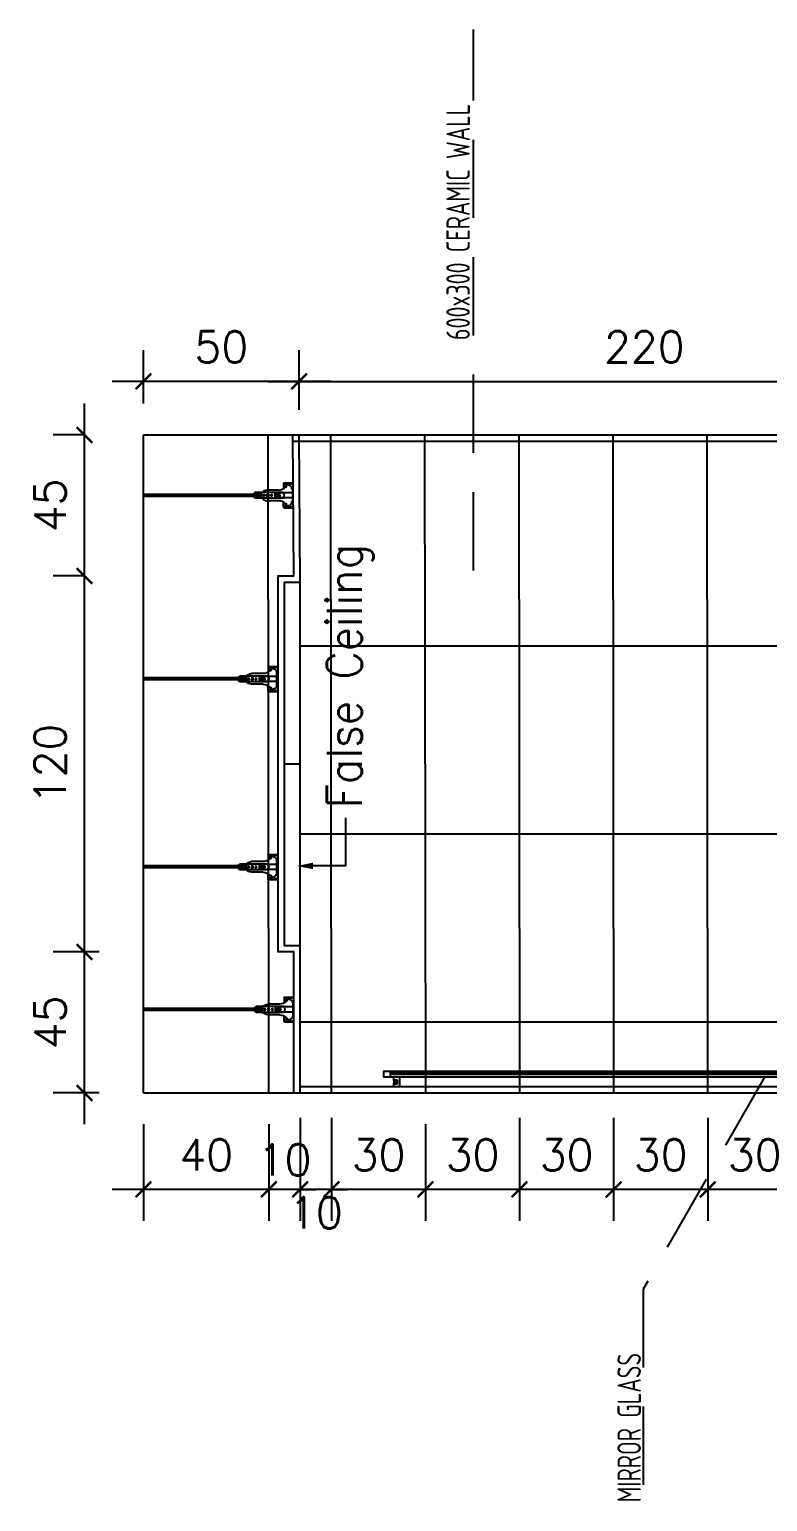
# Model space of a CAD drawing. Header units: centimetres. Extents: x -1797 to 2001, y -8788 to 1856.
# Drawn here: x -380.6 to -145.1, y -5109.7 to -4639.9 of the extents above; entities that cross this region are included whole.
import ezdxf
from ezdxf.xclip import XClip

# ---------------------------------------------------------------- set-up
doc = ezdxf.new("R2010")
doc.units = ezdxf.units.CM
doc.header["$LTSCALE"] = 100
doc.header["$MEASUREMENT"] = 0
doc.header["$XCLIPFRAME"] = 0
doc.header["$PDMODE"] = 35
doc.linetypes.add('HIDDEN', pattern=[0.375, 0.25, -0.125])
for name, color, linetype in [('CEILING', 161, 'Continuous'), ('CEILING HANGER', 8, 'Continuous'), ('DIM', 1, 'Continuous'), ('HIDDEN -03', 8, 'HIDDEN'), ('ID_Flooring_02', 127, 'Continuous'), ('ID_Furniture-Lighting', 33, 'Continuous'), ('TEXT', 3, 'Continuous'), ('Text-1', 3, 'Continuous'), ('WALL-01', 7, 'Continuous'), ('WALL-03', 2, 'Continuous'), ('WALL-04', 1, 'Continuous')]:
    doc.layers.add(name, color=color, linetype=linetype)
doc.styles.add('HB25Small', font='ARCHSTYL.SHX', dxfattribs={"width": 0.8, "height": 2.5})
doc.styles.add('ISO', font='isocp2.shx', dxfattribs={"width": 0.8})
doc.styles.add('ROMANS', font='romans')
doc.dimstyles.new('AS-17-100', dxfattribs={"dimtxt": 10, "dimasz": 5, "dimexe": 10, "dimexo": 10, "dimgap": 6, "dimtad": 1, "dimtoh": 1, "dimdec": 0, "dimdsep": 46, "dimtxsty": 'ROMANS', "dimblk1": 'ARCHTICK', "dimblk2": 'ARCHTICK', "dimsah": 1, "dimcen": 25, "dimdle": 10, "dimclrd": 1, "dimclre": 1, "dimclrt": 2, "dimadec": 0, "dimazin": 0, "dimtfac": 1, "dimtdec": 0, "dimtofl": 0, "dimtmove": 2, "dimatfit": 3, "dimldrblk": 'ARCHTICK', "dimfxl": 1, "dimtolj": 1, "dimtzin": 0, "dimarcsym": 0})
doc.dimstyles.new('DIM DET', dxfattribs={"dimtxt": 0.05, "dimasz": 0.025, "dimexe": 0.025, "dimexo": 0.025, "dimgap": 0.025, "dimtad": 1, "dimzin": 0, "dimdsep": 46, "dimtxsty": 'ISO', "dimblk": 'ARCHTICK', "dimcen": 0.1, "dimdle": 0.025, "dimclrd": 15, "dimclre": 15, "dimclrt": 2, "dimadec": 0, "dimazin": 0, "dimtfac": 1, "dimtmove": 2, "dimatfit": 0, "dimldrblk": 'ARCHTICK', "dimfxl": 0.17, "dimtzin": 1, "dimarcsym": 0})

# ---------------------------------------------------------------- blocks, each defined once
blk = doc.blocks.new('SUP')
at = {"layer": 'CEILING HANGER', "extrusion": (-6.56544e-09, 1.61575e-05, 1)}
for p, q in [((-555.86, -4415.29, 0.02), (-555.86, -4347.85, 0.02)), ((-555.25, -4415.29, 0.02), (-555.25, -4347.85, 0.02)), ((-556.44, -4415.38, 0.02), (-556.44, -4413.19, 0.02)), ((-556.44, -4422.11, 0.02), (-556.44, -4415.38, 0.02)), ((-556.34, -4415.29, 0.02), (-554.71, -4415.29, 0.02)), ((-555.86, -4414.67, 0.02), (-555.86, -4414.7, 0.02)), ((-555.86, -4414.7, 0.02), (-555.84, -4414.74, 0.02)), ((-555.84, -4414.74, 0.02), (-555.82, -4414.77, 0.02)), ((-555.82, -4414.77, 0.02), (-555.79, -4414.79, 0.02)), ((-555.79, -4414.79, 0.02), (-555.75, -4414.82, 0.02)), ((-555.75, -4414.82, 0.02), (-555.71, -4414.84, 0.02)), ((-555.71, -4414.84, 0.02), (-555.66, -4414.85, 0.02)), ((-555.66, -4414.85, 0.02), (-555.61, -4414.86, 0.02)), ((-555.61, -4414.86, 0.02), (-555.56, -4414.86, 0.02)), ((-555.56, -4414.86, 0.02), (-555.5, -4414.86, 0.02)), ((-555.5, -4414.86, 0.02), (-555.45, -4414.85, 0.02)), ((-555.45, -4414.85, 0.02), (-555.4, -4414.84, 0.02)), ((-555.4, -4414.84, 0.02), (-555.36, -4414.82, 0.02)), ((-555.36, -4414.82, 0.02), (-555.32, -4414.79, 0.02)), ((-555.32, -4414.79, 0.02), (-555.29, -4414.77, 0.02)), ((-555.29, -4414.77, 0.02), (-555.27, -4414.74, 0.02)), ((-555.27, -4414.74, 0.02), (-555.26, -4414.7, 0.02)), ((-555.26, -4414.7, 0.02), (-555.25, -4414.67, 0.02)), ((-554.61, -4415.38, 0.02), (-554.61, -4413.19, 0.02)), ((-554.61, -4422.1, 0.02), (-554.61, -4415.38, 0.02)), ((-557.24, -4420.73, 0.02), (-557.24, -4417, 0.02)), ((-554.61, -4419.5, 0.02), (-556.44, -4419.5, 0.02)), ((-556.35, -4425.11, 0.02), (-556.35, -4421.21, 0.02)), ((-556.29, -4421.21, 0.02), (-556.35, -4421.21, 0.02)), ((-556.23, -4421.14, 0.02), (-556.23, -4420.6, 0.02)), ((-554.89, -4420.53, 0.02), (-556.17, -4420.53, 0.02)), ((-555.24, -4420.02, 0.02), (-555.82, -4420.02, 0.02)), ((-555.24, -4420.27, 0.02), (-555.82, -4420.27, 0.02)), ((-555.74, -4421.21, 0.02), (-555.77, -4420.78, 0.02)), ((-555.28, -4420.78, 0.02), (-555.77, -4420.78, 0.02)), ((-555.74, -4421.21, 0.02), (-555.31, -4421.21, 0.02)), ((-555.31, -4421.21, 0.02), (-555.28, -4420.78, 0.02)), ((-554.83, -4421.14, 0.02), (-554.83, -4420.6, 0.02)), ((-554.71, -4421.21, 0.02), (-554.77, -4421.21, 0.02)), ((-554.71, -4425.11, 0.02), (-554.71, -4421.21, 0.02)), ((-553.82, -4420.73, 0.02), (-553.82, -4417, 0.02)), ((-559.5, -4422.53, 0.02), (-559.5, -4426.15, 0.02)), ((-559.37, -4423.36, 0.02), (-559.5, -4423.36, 0.02)), ((-559.5, -4426.15, 0.02), (-559.5, -4427.62, 0.02)), ((-559.37, -4422.53, 0.02), (-559.37, -4426.15, 0.02)), ((-559.37, -4426.15, 0.02), (-559.37, -4427.62, 0.02)), ((-559.25, -4422.29, 0.02), (-557.67, -4422.29, 0.02)), ((-559.25, -4422.41, 0.02), (-557.74, -4422.41, 0.02)), ((-558.92, -4423.15, 0.02), (-558.92, -4423.41, 0.02)), ((-558.73, -4424.21, 0.02), (-558.9, -4423.57, 0.02)), ((-558.57, -4423.16, 0.02), (-558.6, -4423.08, 0.02)), ((-558.4, -4423.28, 0.02), (-558.4, -4423.28, 0.02)), ((-556.23, -4425.11, 0.02), (-557.55, -4425.11, 0.02)), ((-554.83, -4425.11, 0.02), (-556.23, -4425.11, 0.02)), ((-555.07, -4425.48, 0.02), (-555.99, -4425.48, 0.02)), ((-553.5, -4425.11, 0.02), (-554.83, -4425.11, 0.02)), ((-551.81, -4422.29, 0.02), (-553.39, -4422.29, 0.02)), ((-551.81, -4422.41, 0.02), (-553.32, -4422.41, 0.02)), ((-552.66, -4423.28, 0.02), (-552.66, -4423.28, 0.02)), ((-552.49, -4423.16, 0.02), (-552.46, -4423.08, 0.02)), ((-552.33, -4424.21, 0.02), (-552.15, -4423.57, 0.02)), ((-552.13, -4423.15, 0.02), (-552.13, -4423.41, 0.02)), ((-551.68, -4422.53, 0.02), (-551.68, -4426.15, 0.02)), ((-551.68, -4423.36, 0.02), (-551.56, -4423.36, 0.02)), ((-551.68, -4426.15, 0.02), (-551.68, -4427.62, 0.02)), ((-551.56, -4422.53, 0.02), (-551.56, -4426.15, 0.02)), ((-551.56, -4426.15, 0.02), (-551.56, -4427.62, 0.02)), ((-559.5, -4427.62, 0.02), (-559.37, -4427.62, 0.02)), ((-551.56, -4427.62, 0.02), (-551.68, -4427.62, 0.02))]:
    blk.add_line(p, q, dxfattribs=at)
at = {"layer": 'CEILING HANGER', "extrusion": (-6.56544e-09, 1.61575e-05, 1), "const_width": 0.244, "elevation": -0.07}
blk.add_lwpolyline([(-558.58, -4423.04, 1), (-559.07, -4423.04), (-559.07, -4423.22, 0.267949), (-558.99, -4423.35, -0.57735), (-558.99, -4423.61, 0.267949), (-559.07, -4423.75), (-559.07, -4424.04, 0.267949), (-558.99, -4424.17, -0.57735), (-558.99, -4424.43, 0.267949), (-559.07, -4424.56), (-559.07, -4424.85, 0.267949), (-558.99, -4424.98, -0.57735), (-558.99, -4425.25, 0.267949), (-559.07, -4425.38), (-559.07, -4425.7, 0.414214), (-558.92, -4425.85), (-558.23, -4425.85, 0.247529), (-558.1, -4425.78, -0.247529), (-557.98, -4425.72), (-557.55, -4425.72, -0.247529), (-557.43, -4425.78, 0.247529), (-557.3, -4425.85), (-555.79, -4425.85, 0.267949), (-555.66, -4425.77, -0.57735), (-555.4, -4425.77, 0.267949), (-555.26, -4425.85), (-553.76, -4425.85, 0.247529), (-553.63, -4425.78, -0.247529), (-553.51, -4425.72), (-553.08, -4425.72, -0.247529), (-552.95, -4425.78, 0.247529), (-552.83, -4425.85), (-552.14, -4425.85, 0.414214), (-551.99, -4425.7), (-551.99, -4425.38, 0.267949), (-552.07, -4425.25, -0.57735), (-552.07, -4424.98, 0.267949), (-551.99, -4424.85), (-551.99, -4424.56, 0.267949), (-552.07, -4424.43, -0.57735), (-552.07, -4424.17, 0.267949), (-551.99, -4424.04), (-551.99, -4423.75, 0.267949), (-552.07, -4423.61, -0.57735), (-552.07, -4423.35, 0.267949), (-551.99, -4423.22), (-551.99, -4423.04, 1), (-552.48, -4423.04)], format="xyb", dxfattribs=at)
at = {"layer": 'CEILING HANGER', "extrusion": (-6.56544e-09, 1.61575e-05, 1)}
for centre, radius in [((-555.53, -4416.02, -0.05), 0.252), ((-555.53, -4417.24, -0.05), 0.342), ((-555.53, -4418.46, -0.05), 0.252)]:
    blk.add_circle(centre, radius, dxfattribs=at)
for centre, radius, start, end in [((-554.37, -4417.4, -0.05), 2.89, 132.9462, 171.8788), ((-555.53, -4414.15, -0.05), 1.33, 104.5031, 133.577), ((-555.53, -4414.15, -0.05), 1.33, 46.3713, 77.9165), ((-556.68, -4417.4, -0.05), 2.89, 8.1212, 47.0538), ((-560.29, -4420.73, -0.05), 3.05, 315.5755, 360), ((-556.29, -4421.14, -0.05), 0.061, 270, 360), ((-556.17, -4420.6, -0.05), 0.061, 90, 180), ((-555.82, -4420.14, -0.05), 0.122, 90, 270), ((-555.24, -4420.14, -0.05), 0.122, 270, 90), ((-554.89, -4420.6, -0.05), 0.061, 360, 90), ((-554.77, -4421.14, -0.05), 0.061, 180, 270), ((-550.77, -4420.73, -0.05), 3.05, 180, 224.4246), ((-559.25, -4422.53, -0.05), 0.244, 90, 180), ((-559.25, -4422.53, -0.05), 0.122, 90, 180), ((-558.74, -4423.15, -0.05), 0.183, 102.9976, 180), ((-558.31, -4423.41, -0.05), 0.61, 180, 195), ((-557.47, -4423.62, -0.05), 1.37, 195, 270), ((-558.75, -4423.09, -0.05), 0.122, 77.0024, 102.9976), ((-558.77, -4423.15, -0.05), 0.183, 20, 77.0024), ((-558.4, -4423.1, -0.05), 0.183, 200, 270), ((-558.4, -4423.1, -0.05), 0.183, 270, 357.8496), ((-557.85, -4423.12, -0.05), 0.366, 135.5755, 177.8496), ((-555.53, -4421.14, -0.05), 1.33, 226.423, 313.6287), ((-555.99, -4425.11, -0.05), 0.366, 180, 270), ((-555.07, -4425.11, -0.05), 0.366, 270, 360), ((-553.58, -4423.62, -0.05), 1.37, 270, 345), ((-553.21, -4423.12, -0.05), 0.366, 2.1504, 44.4246), ((-552.66, -4423.1, -0.05), 0.183, 182.1504, 270), ((-552.66, -4423.1, -0.05), 0.183, 270, 340), ((-552.29, -4423.15, -0.05), 0.183, 102.9976, 160), ((-552.3, -4423.09, -0.05), 0.122, 77.0024, 102.9976), ((-552.32, -4423.15, -0.05), 0.183, 360, 77.0024), ((-552.74, -4423.41, -0.05), 0.61, 345, 360), ((-551.81, -4422.53, -0.05), 0.244, 360, 90), ((-551.81, -4422.53, -0.05), 0.122, 360, 90)]:
    blk.add_arc(centre, radius, start, end, dxfattribs=at)
blk = doc.blocks.new('FALSE CEILING')
at = {"xscale": -1}
for p in [(-1545.11, 4427.62, -0.02), (-1485.11, 4427.62, -0.02), (-1425.11, 4427.62, -0.02), (-1365.11, 4427.62, -0.02), (-1305.11, 4427.62, -0.02), (-1245.11, 4427.62, -0.02), (-1185.11, 4427.62, -0.02), (-1125.11, 4427.62, -0.02), (-1065.11, 4427.62, -0.02), (-1005.11, 4427.62, -0.02), (-945.11, 4427.62, -0.02), (-885.11, 4427.62, -0.02), (-825.11, 4427.62, -0.02), (-765.11, 4427.62, -0.02), (-705.11, 4427.62, -0.02), (-645.11, 4427.62, -0.02), (-585.11, 4427.62, -0.02), (-525.11, 4427.62, -0.02), (-465.11, 4427.62, -0.02), (-405.11, 4427.62, -0.02), (-345.11, 4427.62, -0.02), (-285.11, 4427.62, -0.02), (-225.11, 4427.62, -0.02), (-165.11, 4427.62, -0.02), (-105.11, 4427.62, -0.02), (-45.11, 4427.62, -0.02), (14.89, 4427.62, -0.02), (74.89, 4427.62, -0.02), (134.89, 4427.62, -0.02), (194.89, 4427.62, -0.02), (254.89, 4427.62, -0.02), (314.89, 4427.62, -0.02), (374.89, 4427.62, -0.02), (434.89, 4427.62, -0.02)]:
    blk.add_blockref('SUP', p, dxfattribs=at)
blk = doc.blocks.new('_ARCHTICK')
at = {"color": 0, "linetype": 'ByBlock', "const_width": 0.15}
blk.add_lwpolyline([(-0.5, -0.5), (0.5, 0.5)], dxfattribs=at)
blk = doc.blocks.new('*D729')
at = {"layer": 'Defpoints', "color": 0, "transparency": 16777216}
for p in [(-344.23, -4752.21), (-344.23, -4769.32), (-294.59, -4771.32, 0)]:
    blk.add_point(p, dxfattribs=at)
at = {"layer": 'DIM', "color": 1, "lineweight": -2, "transparency": 16777216}
for p, q in [((-344.23, -4759.32), (-344.23, -4742.21)), ((-294.59, -4761.32), (-294.59, -4742.21)), ((-284.59, -4752.21), (-354.23, -4752.21))]:
    blk.add_line(p, q, dxfattribs=at)
at = {"layer": 'DIM', "color": 1, "lineweight": -2, "transparency": 16777216, "xscale": 5, "yscale": 5, "zscale": 5, "rotation": 180}
blk.add_blockref('_ARCHTICK', (-344.23, -4752.21), dxfattribs=at)
at = {"layer": 'DIM', "color": 1, "lineweight": -2, "transparency": 16777216, "xscale": 5, "yscale": 5, "zscale": 5}
blk.add_blockref('_ARCHTICK', (-294.59, -4752.21), dxfattribs=at)
at = {"layer": 'DIM', "color": 2, "transparency": 16777216, "insert": (-319.41, -4741.21), "char_height": 10, "attachment_point": 5, "style": 'ROMANS'}
blk.add_mtext('\\A1;50', dxfattribs=at)
blk = doc.blocks.new('*D733')
at = {"layer": 'Defpoints', "color": 0, "transparency": 16777216}
for p in [(-164.24, -4977.32), (-134.24, -4977.32), (-164.24, -5010.1)]:
    blk.add_point(p, dxfattribs=at)
at = {"layer": 'DIM', "color": 1, "lineweight": -2, "transparency": 16777216}
for p, q in [((-164.24, -4987.32), (-164.24, -5020.1)), ((-134.24, -4987.32), (-134.24, -5020.1)), ((-124.24, -5010.1), (-174.24, -5010.1))]:
    blk.add_line(p, q, dxfattribs=at)
at = {"layer": 'DIM', "color": 1, "lineweight": -2, "transparency": 16777216, "xscale": 5, "yscale": 5, "zscale": 5, "rotation": 180}
blk.add_blockref('_ARCHTICK', (-164.24, -5010.1), dxfattribs=at)
at = {"layer": 'DIM', "color": 1, "lineweight": -2, "transparency": 16777216, "xscale": 5, "yscale": 5, "zscale": 5}
blk.add_blockref('_ARCHTICK', (-134.24, -5010.1), dxfattribs=at)
at = {"layer": 'DIM', "color": 2, "transparency": 16777216, "insert": (-149.24, -4999.1), "char_height": 10, "attachment_point": 5, "style": 'ROMANS'}
blk.add_mtext('\\A1;30', dxfattribs=at)
blk = doc.blocks.new('*D734')
at = {"layer": 'Defpoints', "color": 0, "transparency": 16777216}
for p in [(-194.24, -4977.32), (-164.24, -4977.32), (-194.24, -5010.1)]:
    blk.add_point(p, dxfattribs=at)
at = {"layer": 'DIM', "color": 1, "lineweight": -2, "transparency": 16777216}
for p, q in [((-194.24, -4987.32), (-194.24, -5020.1)), ((-164.24, -4987.32), (-164.24, -5020.1)), ((-154.24, -5010.1), (-204.24, -5010.1))]:
    blk.add_line(p, q, dxfattribs=at)
at = {"layer": 'DIM', "color": 1, "lineweight": -2, "transparency": 16777216, "xscale": 5, "yscale": 5, "zscale": 5, "rotation": 180}
blk.add_blockref('_ARCHTICK', (-194.24, -5010.1), dxfattribs=at)
at = {"layer": 'DIM', "color": 1, "lineweight": -2, "transparency": 16777216, "xscale": 5, "yscale": 5, "zscale": 5}
blk.add_blockref('_ARCHTICK', (-164.24, -5010.1), dxfattribs=at)
at = {"layer": 'DIM', "color": 2, "transparency": 16777216, "insert": (-179.24, -4999.1), "char_height": 10, "attachment_point": 5, "style": 'ROMANS'}
blk.add_mtext('\\A1;30', dxfattribs=at)
blk = doc.blocks.new('*D735')
at = {"layer": 'Defpoints', "color": 0, "transparency": 16777216}
for p in [(-224.24, -4977.32), (-194.24, -4977.32), (-224.24, -5010.1)]:
    blk.add_point(p, dxfattribs=at)
at = {"layer": 'DIM', "color": 1, "lineweight": -2, "transparency": 16777216}
for p, q in [((-224.24, -4987.32), (-224.24, -5020.1)), ((-194.24, -4987.32), (-194.24, -5020.1)), ((-184.24, -5010.1), (-234.24, -5010.1))]:
    blk.add_line(p, q, dxfattribs=at)
at = {"layer": 'DIM', "color": 1, "lineweight": -2, "transparency": 16777216, "xscale": 5, "yscale": 5, "zscale": 5, "rotation": 180}
blk.add_blockref('_ARCHTICK', (-224.24, -5010.1), dxfattribs=at)
at = {"layer": 'DIM', "color": 1, "lineweight": -2, "transparency": 16777216, "xscale": 5, "yscale": 5, "zscale": 5}
blk.add_blockref('_ARCHTICK', (-194.24, -5010.1), dxfattribs=at)
at = {"layer": 'DIM', "color": 2, "transparency": 16777216, "insert": (-209.24, -4999.1), "char_height": 10, "attachment_point": 5, "style": 'ROMANS'}
blk.add_mtext('\\A1;30', dxfattribs=at)
blk = doc.blocks.new('*D736')
at = {"layer": 'Defpoints', "color": 0, "transparency": 16777216}
for p in [(-254.23, -4979.32), (-224.24, -4977.32), (-254.23, -5010.1)]:
    blk.add_point(p, dxfattribs=at)
at = {"layer": 'DIM', "color": 1, "lineweight": -2, "transparency": 16777216}
for p, q in [((-254.23, -4989.32), (-254.23, -5020.1)), ((-224.24, -4987.32), (-224.24, -5020.1)), ((-214.24, -5010.1), (-264.23, -5010.1))]:
    blk.add_line(p, q, dxfattribs=at)
at = {"layer": 'DIM', "color": 1, "lineweight": -2, "transparency": 16777216, "xscale": 5, "yscale": 5, "zscale": 5, "rotation": 180}
blk.add_blockref('_ARCHTICK', (-254.23, -5010.1), dxfattribs=at)
at = {"layer": 'DIM', "color": 1, "lineweight": -2, "transparency": 16777216, "xscale": 5, "yscale": 5, "zscale": 5}
blk.add_blockref('_ARCHTICK', (-224.24, -5010.1), dxfattribs=at)
at = {"layer": 'DIM', "color": 2, "transparency": 16777216, "insert": (-239.24, -4999.1), "char_height": 10, "attachment_point": 5, "style": 'ROMANS'}
blk.add_mtext('\\A1;30', dxfattribs=at)
blk = doc.blocks.new('*D737')
at = {"layer": 'Defpoints', "color": 0, "transparency": 16777216}
for p in [(-284.24, -4977.32), (-254.23, -4979.32), (-284.24, -5010.1)]:
    blk.add_point(p, dxfattribs=at)
at = {"layer": 'DIM', "color": 1, "lineweight": -2, "transparency": 16777216}
for p, q in [((-284.24, -4987.32), (-284.24, -5020.1)), ((-254.23, -4989.32), (-254.23, -5020.1)), ((-244.23, -5010.1), (-294.24, -5010.1))]:
    blk.add_line(p, q, dxfattribs=at)
at = {"layer": 'DIM', "color": 1, "lineweight": -2, "transparency": 16777216, "xscale": 5, "yscale": 5, "zscale": 5, "rotation": 180}
blk.add_blockref('_ARCHTICK', (-284.24, -5010.1), dxfattribs=at)
at = {"layer": 'DIM', "color": 1, "lineweight": -2, "transparency": 16777216, "xscale": 5, "yscale": 5, "zscale": 5}
blk.add_blockref('_ARCHTICK', (-254.23, -5010.1), dxfattribs=at)
at = {"layer": 'DIM', "color": 2, "transparency": 16777216, "insert": (-269.24, -4999.1), "char_height": 10, "attachment_point": 5, "style": 'ROMANS'}
blk.add_mtext('\\A1;30', dxfattribs=at)
blk = doc.blocks.new('*D738')
at = {"layer": 'Defpoints', "color": 0, "transparency": 16777216}
for p in [(-294.23, -4977.32), (-284.24, -4977.32), (-294.23, -5010.1)]:
    blk.add_point(p, dxfattribs=at)
at = {"layer": 'DIM', "color": 1, "lineweight": -2, "transparency": 16777216}
for p, q in [((-294.23, -4987.32), (-294.23, -5020.1)), ((-284.24, -4987.32), (-284.24, -5020.1)), ((-294.23, -5010.1), (-299.23, -5010.1)), ((-284.24, -5010.1), (-279.24, -5010.1))]:
    blk.add_line(p, q, dxfattribs=at)
at = {"layer": 'DIM', "color": 1, "lineweight": -2, "transparency": 16777216, "xscale": 5, "yscale": 5, "zscale": 5}
blk.add_blockref('_ARCHTICK', (-294.23, -5010.1), dxfattribs=at)
at = {"layer": 'DIM', "color": 1, "lineweight": -2, "transparency": 16777216, "xscale": 5, "yscale": 5, "zscale": 5, "rotation": 180}
blk.add_blockref('_ARCHTICK', (-284.24, -5010.1), dxfattribs=at)
at = {"layer": 'DIM', "color": 2, "transparency": 16777216, "insert": (-289.24, -5017.59), "char_height": 10, "attachment_point": 5, "style": 'ROMANS'}
blk.add_mtext('\\A1;10', dxfattribs=at)
blk = doc.blocks.new('*D739')
at = {"layer": 'Defpoints', "color": 0, "transparency": 16777216}
for p in [(-304.23, -4979.32), (-294.23, -4977.32), (-304.23, -5010.1)]:
    blk.add_point(p, dxfattribs=at)
at = {"layer": 'DIM', "color": 1, "lineweight": -2, "transparency": 16777216}
for p, q in [((-304.23, -4989.32), (-304.23, -5020.1)), ((-294.23, -4987.32), (-294.23, -5020.1)), ((-304.23, -5010.1), (-309.23, -5010.1)), ((-294.23, -5010.1), (-289.23, -5010.1))]:
    blk.add_line(p, q, dxfattribs=at)
at = {"layer": 'DIM', "color": 1, "lineweight": -2, "transparency": 16777216, "xscale": 5, "yscale": 5, "zscale": 5}
blk.add_blockref('_ARCHTICK', (-304.23, -5010.1), dxfattribs=at)
at = {"layer": 'DIM', "color": 1, "lineweight": -2, "transparency": 16777216, "xscale": 5, "yscale": 5, "zscale": 5, "rotation": 180}
blk.add_blockref('_ARCHTICK', (-294.23, -5010.1), dxfattribs=at)
at = {"layer": 'DIM', "color": 2, "transparency": 16777216, "insert": (-299.23, -5000.71), "char_height": 10, "attachment_point": 5, "style": 'ROMANS'}
blk.add_mtext('\\A1;10', dxfattribs=at)
blk = doc.blocks.new('*D740')
at = {"layer": 'Defpoints', "color": 0, "transparency": 16777216}
for p in [(-344.23, -4979.32), (-304.23, -4979.32), (-344.23, -5010.1)]:
    blk.add_point(p, dxfattribs=at)
at = {"layer": 'DIM', "color": 1, "lineweight": -2, "transparency": 16777216}
for p, q in [((-344.23, -4989.32), (-344.23, -5020.1)), ((-304.23, -4989.32), (-304.23, -5020.1)), ((-294.23, -5010.1), (-354.23, -5010.1))]:
    blk.add_line(p, q, dxfattribs=at)
at = {"layer": 'DIM', "color": 1, "lineweight": -2, "transparency": 16777216, "xscale": 5, "yscale": 5, "zscale": 5, "rotation": 180}
blk.add_blockref('_ARCHTICK', (-344.23, -5010.1), dxfattribs=at)
at = {"layer": 'DIM', "color": 1, "lineweight": -2, "transparency": 16777216, "xscale": 5, "yscale": 5, "zscale": 5}
blk.add_blockref('_ARCHTICK', (-304.23, -5010.1), dxfattribs=at)
at = {"layer": 'DIM', "color": 2, "transparency": 16777216, "insert": (-324.23, -4999.1), "char_height": 10, "attachment_point": 5, "style": 'ROMANS'}
blk.add_mtext('\\A1;40', dxfattribs=at)
blk = doc.blocks.new('*D685')
at = {"layer": 'Defpoints', "color": 0, "transparency": 16777216}
for p in [(-74.35, -4752.21), (-294.59, -4771.32, 0), (-74.35, -4771.32)]:
    blk.add_point(p, dxfattribs=at)
at = {"layer": 'DIM', "color": 1, "lineweight": -2, "transparency": 16777216}
for p, q in [((-294.59, -4761.32), (-294.59, -4742.21)), ((-74.35, -4761.32), (-74.35, -4742.21)), ((-304.59, -4752.21), (-64.35, -4752.21))]:
    blk.add_line(p, q, dxfattribs=at)
at = {"layer": 'DIM', "color": 1, "lineweight": -2, "transparency": 16777216, "xscale": 5, "yscale": 5, "zscale": 5, "rotation": 180}
blk.add_blockref('_ARCHTICK', (-294.59, -4752.21), dxfattribs=at)
at = {"layer": 'DIM', "color": 1, "lineweight": -2, "transparency": 16777216, "xscale": 5, "yscale": 5, "zscale": 5}
blk.add_blockref('_ARCHTICK', (-74.35, -4752.21), dxfattribs=at)
at = {"layer": 'DIM', "color": 2, "transparency": 16777216, "insert": (-184.47, -4741.21), "char_height": 10, "attachment_point": 5, "style": 'ROMANS'}
blk.add_mtext('\\A1;220', dxfattribs=at)
blk = doc.blocks.new('*D757')
at = {"layer": 'Defpoints', "color": 0, "transparency": 16777216}
for p in [(-363.05, -4934.32), (-348.42, -4934.32, 0), (-348.42, -4979.32, 0)]:
    blk.add_point(p, dxfattribs=at)
at = {"layer": 'DIM', "color": 1, "lineweight": -2, "transparency": 16777216}
for p, q in [((-363.05, -4989.32), (-363.05, -4924.32)), ((-358.42, -4934.32), (-373.05, -4934.32)), ((-358.42, -4979.32), (-373.05, -4979.32))]:
    blk.add_line(p, q, dxfattribs=at)
at = {"layer": 'DIM', "color": 1, "lineweight": -2, "transparency": 16777216, "xscale": 5, "yscale": 5, "zscale": 5}
for p, rotation in [((-363.05, -4934.32), 90), ((-363.05, -4979.32), 270)]:
    blk.add_blockref('_ARCHTICK', p, dxfattribs=dict(at, rotation=rotation))
at = {"layer": 'DIM', "color": 2, "transparency": 16777216, "insert": (-374.05, -4956.82), "char_height": 10, "attachment_point": 5, "rotation": 90, "style": 'ROMANS'}
blk.add_mtext('\\A1;45', dxfattribs=at)
blk = doc.blocks.new('*D758')
at = {"layer": 'Defpoints', "color": 0, "transparency": 16777216}
for p in [(-363.05, -4814.32), (-353.42, -4814.32, 0), (-348.42, -4934.32, 0)]:
    blk.add_point(p, dxfattribs=at)
at = {"layer": 'DIM', "color": 1, "lineweight": -2, "transparency": 16777216}
for p, q in [((-363.05, -4944.32), (-363.05, -4804.32)), ((-363.42, -4814.32), (-373.05, -4814.32)), ((-358.42, -4934.32), (-373.05, -4934.32))]:
    blk.add_line(p, q, dxfattribs=at)
at = {"layer": 'DIM', "color": 1, "lineweight": -2, "transparency": 16777216, "xscale": 5, "yscale": 5, "zscale": 5}
for p, rotation in [((-363.05, -4814.32), 90), ((-363.05, -4934.32), 270)]:
    blk.add_blockref('_ARCHTICK', p, dxfattribs=dict(at, rotation=rotation))
at = {"layer": 'DIM', "color": 2, "transparency": 16777216, "insert": (-374.05, -4874.32), "char_height": 10, "attachment_point": 5, "rotation": 90, "style": 'ROMANS'}
blk.add_mtext('\\A1;120', dxfattribs=at)
blk = doc.blocks.new('*D759')
at = {"layer": 'Defpoints', "color": 0, "transparency": 16777216}
for p in [(-363.05, -4769.32), (-353.42, -4769.32, 0), (-353.42, -4814.32, 0)]:
    blk.add_point(p, dxfattribs=at)
at = {"layer": 'DIM', "color": 1, "lineweight": -2, "transparency": 16777216}
for p, q in [((-363.05, -4824.32), (-363.05, -4759.32)), ((-363.42, -4769.32), (-373.05, -4769.32)), ((-363.42, -4814.32), (-373.05, -4814.32))]:
    blk.add_line(p, q, dxfattribs=at)
at = {"layer": 'DIM', "color": 1, "lineweight": -2, "transparency": 16777216, "xscale": 5, "yscale": 5, "zscale": 5}
for p, rotation in [((-363.05, -4769.32), 90), ((-363.05, -4814.32), 270)]:
    blk.add_blockref('_ARCHTICK', p, dxfattribs=dict(at, rotation=rotation))
at = {"layer": 'DIM', "color": 2, "transparency": 16777216, "insert": (-374.05, -4791.82), "char_height": 10, "attachment_point": 5, "rotation": 90, "style": 'ROMANS'}
blk.add_mtext('\\A1;45', dxfattribs=at)
blk = doc.blocks.new('mirror')
at = {"layer": 'ID_Furniture-Lighting'}
for p, q in [((1310.5, 526.15), (1311.3, 526.15)), ((1310.5, 525.95), (1311.3, 525.95)), ((1310.5, 352.75), (1311.3, 352.75)), ((1310.5, 352.55), (1311.3, 352.55))]:
    blk.add_line(p, q, dxfattribs=at)
for points in [[(1310.5, 526.35), (1310.3, 526.35), (1310.3, 525.15), (1311.5, 525.15), (1311.5, 526.35), (1311.3, 526.35), (1311.3, 525.35), (1310.5, 525.35)], [(1310.5, 352.35), (1310.3, 352.35), (1310.3, 353.55), (1311.5, 353.55), (1311.5, 352.35), (1311.3, 352.35), (1311.3, 353.35), (1310.5, 353.35)]]:
    blk.add_lwpolyline(points, close=True, dxfattribs=at)
at = {"layer": 'WALL-04'}
for p, q in [((1310.3, 526.35), (1309.4, 526.35)), ((1310.3, 526.35), (1310.3, 525.15)), ((1312.4, 526.35), (1311.5, 526.35)), ((1311.5, 526.35), (1311.5, 525.15)), ((1312.4, 527.35), (1312.4, 351.35)), ((1313.4, 351.35), (1313.4, 527.35)), ((1313.9, 351.35), (1313.9, 527.35)), ((1314.4, 351.35), (1314.4, 527.35)), ((1312.4, 524.35), (1309.4, 524.35)), ((1311.5, 525.15), (1310.3, 525.15)), ((1312.4, 354.35), (1309.4, 354.35)), ((1311.5, 353.55), (1310.3, 353.55)), ((1310.3, 352.35), (1310.3, 353.55)), ((1311.5, 352.35), (1311.5, 353.55)), ((1310.3, 352.35), (1309.4, 352.35)), ((1312.4, 352.35), (1311.5, 352.35))]:
    blk.add_line(p, q, dxfattribs=at)
for points in [[(1312.4, 527.35), (1312.4, 529.35), (1314.4, 529.35), (1314.4, 527.35)], [(1312.4, 351.35), (1312.4, 349.35), (1314.4, 349.35), (1314.4, 351.35)]]:
    blk.add_lwpolyline(points, close=True, dxfattribs=at)

msp = doc.modelspace()

# ---------------------------------------------------------------- linework, layer by layer
at = {"layer": 'CEILING', "elevation": 0}
for points in [[(-296.23, -4979.32), (-296.23, -4934.32), (-301.23, -4934.32), (-301.23, -4814.32), (-296.23, -4814.32), (-296.62, -4769.32)], [(-294.23, -4979.32), (-294.23, -4932.32), (-299.23, -4932.32), (-299.23, -4816.32), (-294.23, -4816.32), (-294.62, -4769.32)]]:
    msp.add_lwpolyline(points, dxfattribs=at)
at = {"layer": 'ID_Flooring_02'}
for p, q in [((-304.23, -4979.32), (-304.49, -4769.32, 0)), ((-284.23, -4979.32), (-284.49, -4769.32, 0)), ((-254.21, -4979.32, 0), (-254.43, -4769.32)), ((-224.21, -4979.32, 0), (-224.43, -4769.32)), ((-194.21, -4979.32, 0), (-194.44, -4769.32, 0)), ((-164.21, -4979.32, 0), (-164.44, -4769.32, 0)), ((-294.23, -4836.61, 0), (-21.23, -4836.61, 0)), ((-294.23, -4896.61, 0), (15.69, -4896.61, 0)), ((-294.23, -4956.61, 0), (15.69, -4956.61, 0))]:
    msp.add_line(p, q, dxfattribs=at)
at = {"layer": 'TEXT', "color": 2, "elevation": 0}
msp.add_lwpolyline([(-279.77, -4891.49), (-279.77, -4906.86), (-293.47, -4906.86)], dxfattribs=at)
msp.add_lwpolyline([(-295.32, -4906.86, 0, 2.08, 0), (-290.11, -4906.86, 2.08, 2.08, 0)], format="xyseb", dxfattribs=at)
at = {"layer": 'WALL-01'}
for p, q in [((-344.23, -4979.32), (-344.23, -4769.32, 0)), ((-344.23, -4769.32), (15.57, -4769.32)), ((-344.23, -4979.32), (15.77, -4979.32))]:
    msp.add_line(p, q, dxfattribs=at)
at = {"layer": 'WALL-03'}
for p, q in [((-294.23, -4932.32, 0), (-294.23, -4816.32, 0)), ((-299.23, -4874.32, 0), (-294.23, -4874.32, 0))]:
    msp.add_line(p, q, dxfattribs=at)
at = {"layer": 'WALL-04'}
msp.add_line((-294.23, -4977.32), (15.74, -4977.32), dxfattribs=at)
msp.add_lwpolyline([(-296.43, -4771.32), (-74.35, -4771.32), (-74.35, -4797.32), (15.65, -4797.32)], dxfattribs=at)

# ---------------------------------------------------------------- block references
at = {"layer": 'CEILING HANGER'}
ref = msp.add_blockref('FALSE CEILING', (-299.15, -5177.61, 0.02), dxfattribs=dict(at, rotation=89.99999999999993))
XClip(ref).set_block_clipping_path([(238.0841531689, 2.2373224937), (370.090039278, 45.0796076272)])
ref = msp.add_blockref('FALSE CEILING', (-293.99, -5223.11, 0), dxfattribs=dict(at, rotation=89.99999999999993))
XClip(ref).set_block_clipping_path([(238.0841531689, 2.2373224937), (312.3152302601, 50.248760368)])
at = {"layer": 'DIM'}
ref = msp.add_blockref('FALSE CEILING', (-294.24, -4458.18, 0), dxfattribs=dict(at, xscale=-1, rotation=90))
XClip(ref).set_block_clipping_path([(296.8558886756, 2.2373224937), (345.1999927154, 50.248760368)])
at = {"layer": 'WALL-04', "xscale": -1, "rotation": 270}
msp.add_blockref('mirror', (-616.86, -6286.73, 0), dxfattribs=at)

# ---------------------------------------------------------------- texts
at = {"layer": 'TEXT', "color": 3, "style": 'ROMANS', "width": 0.9}
msp.add_text('False Ceiling', height=11.1096, rotation=90, dxfattribs=at).set_placement((-274.6, -4888.48, 0))
at = {"layer": 'Text-1', "color": 3, "style": 'HB25Small', "width": 0.8}
for s, p in [('600x300 CERAMIC WALL', (-240.12, -4739.03)), ('MIRROR GLASS', (-185.54, -5109.98, 40.2))]:
    msp.add_text(s, height=7.5, rotation=90, dxfattribs=at).set_placement(p)

# ---------------------------------------------------------------- dimensions: what is measured, and where the dimension line sits
at = {"layer": 'DIM'}
for base, p1, p2, angle, picture, middle in [((-344.23, -4752.21), (-294.59, -4771.32, 0), (-344.23, -4769.32), 180, '*D729', (-319.41, -4741.21)), ((-74.35, -4752.21, 0), (-294.59, -4771.32, 0), (-74.35, -4771.32, 0), 180, '*D685', (-184.47, -4741.21, 0)), ((-363.05, -4769.32), (-353.42, -4814.32, 0), (-353.42, -4769.32, 0), 90, '*D759', (-374.05, -4791.82)), ((-363.05, -4814.32), (-348.42, -4934.32, 0), (-353.42, -4814.32, 0), 90, '*D758', (-374.05, -4874.32)), ((-363.05, -4934.32), (-348.42, -4979.32, 0), (-348.42, -4934.32, 0), 90, '*D757', (-374.05, -4956.82)), ((-344.23, -5010.1), (-304.23, -4979.32), (-344.23, -4979.32), 180, '*D740', (-324.23, -4999.1)), ((-284.24, -5010.1), (-254.23, -4979.32), (-284.24, -4977.32), 180, '*D737', (-269.24, -4999.1)), ((-254.23, -5010.1), (-224.24, -4977.32), (-254.23, -4979.32), 180, '*D736', (-239.24, -4999.1)), ((-224.24, -5010.1), (-194.24, -4977.32), (-224.24, -4977.32), 180, '*D735', (-209.24, -4999.1)), ((-194.24, -5010.1), (-164.24, -4977.32), (-194.24, -4977.32), 180, '*D734', (-179.24, -4999.1)), ((-164.24, -5010.1), (-134.24, -4977.32), (-164.24, -4977.32), 180, '*D733', (-149.24, -4999.1))]:
    dim = msp.add_linear_dim(base=base, p1=p1, p2=p2, angle=angle, dimstyle='AS-17-100', dxfattribs=at)
    dim.commit()
    dim.dimension.update_dxf_attribs({"geometry": picture, "text_midpoint": middle})
for base, p1, p2, picture, middle in [((-304.23, -5010.1), (-294.23, -4977.32), (-304.23, -4979.32), '*D739', (-299.23, -5000.71)), ((-294.23, -5010.1), (-284.24, -4977.32), (-294.23, -4977.32), '*D738', (-289.24, -5017.59))]:
    dim = msp.add_linear_dim(base=base, p1=p1, p2=p2, angle=180, dimstyle='AS-17-100', dxfattribs=at)
    dim.commit()
    dim.dimension.update_dxf_attribs({"geometry": picture, "text_midpoint": middle, "dimtype": 160})

# ---------------------------------------------------------------- leaders
at = {"layer": 'HIDDEN -03'}
for points in [[(-238.96, -4812.56, 0), (-238.96, -4639.88, 0)], [(-146.07, -4974.32, 0), (-184.85, -5041.93, 0), (-184.85, -5109.75, 0)]]:
    msp.add_leader(points, dimstyle='DIM DET', override={"dimasz": 0.04, "dimtad": 0, "dimclrd": 251, "dimldrblk": 'Dot', "dimfxl": 0.1}, dxfattribs=at)

doc.saveas('drawing.dxf')
